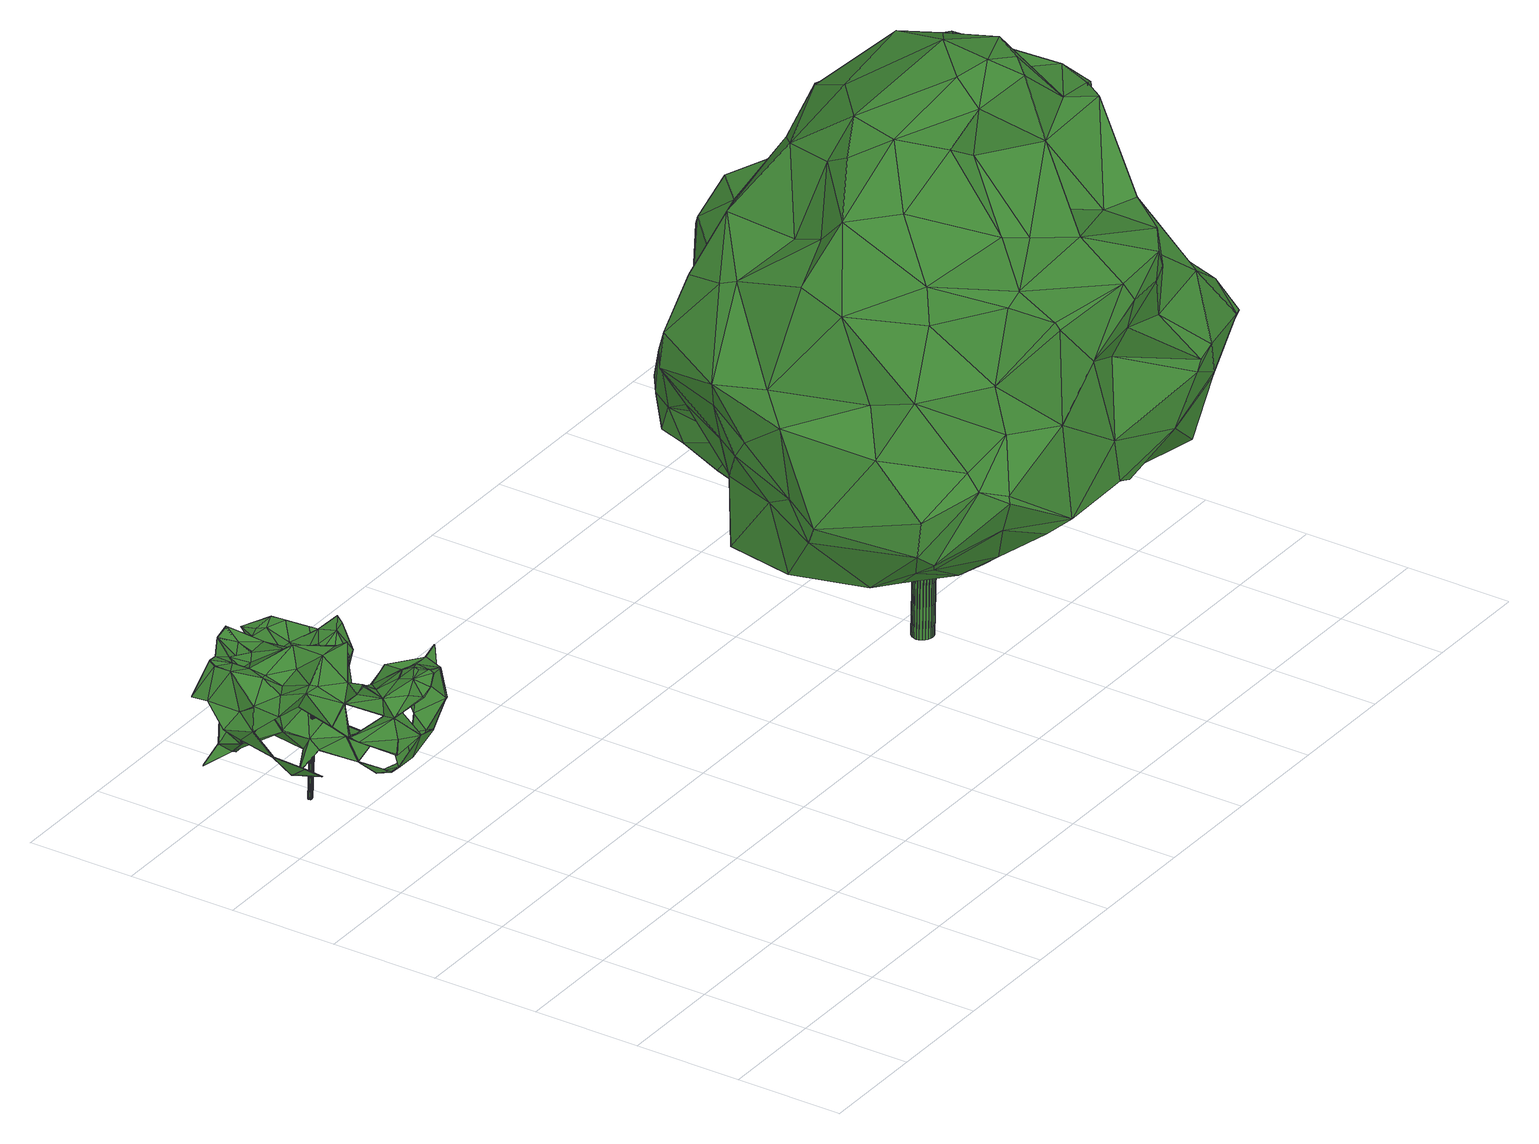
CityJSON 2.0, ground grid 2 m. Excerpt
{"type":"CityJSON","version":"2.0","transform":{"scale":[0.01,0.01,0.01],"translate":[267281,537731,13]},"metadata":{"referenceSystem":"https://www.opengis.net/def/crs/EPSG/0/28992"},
"CityObjects":{
"tree1":{"type":"SolitaryVegetationObject","attributes":{"gtid":638,"crown_width_m":3.92,"crown_median_z":15.67,"crown_r50_m":0.197,"crown_porosity":0.931,"trunk_H_m":2.2,"trunk_DBH_m":0.0779,"trunk_radius_m":0.039,"trunk_base_height_m":13.47,"original_gtid":"640"},"geometry":[{"type":"Solid","lod":"3","boundaries":[[[[0,1,2]],[[3,4,5]],[[6,7,8]],[[9,10,6]],[[11,12,2]],[[13,14,15]],[[15,16,17]],[[18,19,20]],[[19,18,21]],[[22,12,11]],[[23,24,25]],[[26,27,28]],[[26,28,29]],[[30,31,32]],[[33,14,34]],[[35,36,37]],[[38,39,40]],[[41,42,43]],[[44,45,46]],[[14,13,34]],[[29,47,48]],[[49,50,51]],[[45,52,53]],[[54,55,56]],[[38,57,58]],[[43,42,6]],[[43,6,59]],[[60,61,9]],[[62,63,30]],[[38,58,39]],[[59,6,8]],[[64,65,66]],[[67,68,69]],[[7,10,9]],[[70,71,15]],[[55,72,73]],[[74,75,76]],[[18,77,78]],[[79,77,18]],[[80,81,82]],[[60,83,61]],[[84,85,86]],[[87,85,84]],[[30,63,31]],[[88,89,90]],[[91,56,92]],[[15,71,35]],[[93,66,94]],[[95,76,96]],[[9,61,7]],[[97,34,13]],[[98,34,97]],[[63,99,100]],[[101,102,103]],[[104,7,61]],[[41,105,42]],[[106,87,107]],[[49,108,109]],[[95,74,76]],[[40,110,111]],[[112,57,65]],[[113,112,65]],[[114,16,115]],[[17,16,114]],[[116,117,118]],[[116,118,119]],[[120,70,121]],[[120,121,122]],[[14,115,16]],[[14,16,15]],[[123,124,125]],[[124,126,127]],[[128,127,126]],[[129,130,131]],[[132,133,134]],[[135,136,137]],[[24,121,70]],[[138,139,140]],[[97,37,36]],[[141,58,142]],[[43,143,144]],[[145,143,146]],[[146,143,43]],[[4,3,147]],[[148,149,116]],[[150,127,151]],[[152,32,153]],[[12,154,155]],[[156,33,157]],[[156,157,158]],[[97,13,37]],[[159,160,161]],[[79,105,41]],[[162,8,7]],[[154,163,164]],[[158,36,78]],[[165,166,128]],[[58,57,112]],[[18,78,167]],[[166,168,128]],[[169,170,171]],[[172,171,170]],[[173,174,175]],[[26,143,72]],[[26,176,143]],[[177,178,52]],[[135,179,136]],[[180,105,145]],[[181,156,158]],[[182,122,183]],[[184,122,182]],[[68,185,69]],[[143,77,41]],[[70,15,17]],[[162,7,104]],[[96,186,95]],[[20,187,143]],[[95,113,74]],[[65,74,113]],[[79,18,143]],[[40,166,188]],[[189,38,111]],[[183,23,190]],[[134,191,192]],[[193,194,195]],[[174,173,25]],[[41,77,79]],[[196,54,135]],[[197,198,199]],[[182,200,201]],[[182,201,184]],[[167,78,36]],[[134,202,203]],[[78,77,204]],[[172,189,205]],[[35,88,36]],[[57,185,68]],[[206,207,208]],[[206,208,134]],[[135,147,196]],[[135,137,147]],[[209,210,211]],[[35,71,212]],[[4,147,137]],[[211,165,209]],[[3,5,136]],[[84,44,213]],[[84,86,44]],[[46,213,44]],[[97,157,98]],[[214,215,200]],[[132,181,216]],[[143,176,77]],[[45,177,52]],[[110,40,188]],[[114,25,17]],[[33,34,98]],[[217,218,219]],[[220,179,221]],[[222,223,147]],[[192,208,224]],[[225,224,208]],[[143,18,20]],[[226,149,148]],[[227,169,228]],[[229,132,203]],[[230,231,197]],[[230,227,231]],[[26,47,176]],[[176,47,77]],[[119,118,232]],[[92,56,233]],[[184,201,130]],[[234,109,235]],[[110,236,237]],[[77,47,194]],[[19,238,20]],[[123,238,19]],[[24,183,121]],[[63,100,239]],[[173,175,161]],[[59,8,92]],[[240,130,129]],[[72,75,27]],[[241,220,19]],[[74,232,75]],[[242,203,202]],[[2,243,11]],[[216,158,78]],[[244,139,138]],[[245,163,154]],[[115,224,114]],[[246,247,248]],[[225,114,224]],[[249,250,21]],[[57,38,185]],[[84,213,251]],[[234,246,252]],[[234,252,253]],[[35,254,15]],[[37,254,35]],[[255,129,256]],[[257,234,235]],[[256,128,159]],[[258,259,260]],[[138,184,244]],[[249,21,18]],[[35,212,88]],[[160,173,161]],[[83,261,61]],[[29,195,194]],[[29,194,47]],[[67,66,262]],[[217,31,239]],[[232,148,126]],[[119,126,148]],[[3,263,264]],[[139,264,263]],[[130,244,184]],[[91,162,104]],[[265,190,252]],[[91,92,162]],[[92,8,162]],[[91,104,261]],[[61,261,104]],[[266,267,42]],[[60,266,261]],[[60,261,83]],[[268,167,269]],[[268,269,18]],[[103,102,64]],[[226,102,101]],[[246,270,265]],[[248,270,246]],[[240,129,255]],[[45,44,177]],[[64,271,65]],[[258,227,228]],[[257,272,234]],[[205,171,172]],[[205,189,171]],[[273,221,274]],[[19,221,273]],[[147,223,196]],[[53,52,178]],[[88,167,36]],[[227,258,275]],[[3,264,147]],[[189,69,185]],[[251,213,117]],[[80,86,81]],[[188,150,110]],[[117,213,271]],[[273,233,56]],[[2,12,155]],[[147,264,222]],[[249,276,11]],[[56,73,273]],[[180,145,146]],[[277,167,278]],[[88,278,167]],[[150,151,256]],[[231,275,258]],[[227,275,231]],[[220,136,179]],[[128,151,127]],[[266,180,261]],[[67,262,68]],[[33,207,206]],[[260,259,237]],[[186,96,55]],[[197,231,198]],[[260,237,247]],[[44,50,177]],[[274,221,179]],[[42,267,9]],[[42,9,6]],[[128,109,159]],[[78,132,216]],[[279,129,280]],[[46,281,251]],[[210,55,211]],[[232,226,148]],[[159,242,282]],[[38,40,111]],[[273,73,72]],[[161,229,203]],[[219,283,124]],[[152,153,225]],[[225,153,239]],[[214,131,215]],[[161,242,159]],[[244,222,139]],[[148,116,119]],[[234,50,109]],[[13,254,37]],[[15,254,13]],[[204,194,193]],[[284,108,49]],[[253,108,284]],[[129,131,214]],[[46,45,53]],[[46,53,281]],[[197,82,230]],[[74,65,285]],[[251,281,51]],[[51,281,177]],[[197,199,80]],[[112,113,285]],[[245,140,163]],[[225,100,114]],[[261,286,91]],[[261,287,286]],[[190,23,252]],[[150,256,288]],[[288,236,150]],[[158,157,36]],[[98,157,33]],[[251,168,84]],[[228,259,258]],[[289,259,228]],[[247,272,44]],[[234,272,247]],[[107,290,106]],[[58,106,290]],[[9,267,60]],[[60,267,266]],[[143,41,144]],[[43,144,41]],[[177,281,178]],[[222,244,130]],[[247,291,234]],[[246,234,291]],[[246,291,247]],[[53,178,281]],[[27,26,72]],[[253,160,108]],[[232,118,226]],[[187,292,123]],[[39,166,40]],[[123,293,240]],[[46,251,117]],[[117,116,103]],[[117,103,46]],[[103,116,101]],[[67,142,66]],[[94,66,142]],[[220,221,19]],[[214,200,265]],[[200,182,265]],[[155,0,2]],[[237,265,270]],[[200,215,201]],[[279,280,288]],[[186,55,95]],[[126,209,128]],[[165,128,209]],[[241,21,250]],[[189,185,38]],[[105,180,42]],[[266,42,180]],[[250,1,0]],[[82,197,80]],[[126,119,209]],[[75,72,55]],[[219,294,153]],[[92,233,59]],[[295,142,67]],[[265,252,246]],[[169,227,296]],[[103,64,297]],[[122,121,183]],[[109,108,160]],[[109,160,159]],[[158,216,181]],[[97,36,157]],[[160,25,173]],[[253,252,23]],[[274,91,286]],[[172,170,189]],[[69,189,170]],[[90,298,299]],[[0,3,250]],[[136,250,3]],[[155,3,0]],[[240,293,54]],[[167,277,269]],[[136,241,250]],[[239,31,63]],[[96,76,55]],[[28,292,242]],[[141,106,58]],[[101,149,226]],[[116,149,101]],[[75,55,76]],[[239,294,217]],[[242,202,28]],[[255,282,238]],[[255,238,123]],[[187,20,238]],[[245,300,140]],[[19,273,123]],[[249,1,250]],[[258,260,231]],[[249,18,276]],[[208,202,134]],[[208,192,202]],[[222,264,139]],[[99,32,152]],[[19,21,241]],[[143,145,79]],[[166,301,168]],[[152,100,99]],[[93,46,297]],[[256,282,255]],[[256,159,282]],[[193,191,204]],[[228,169,171]],[[140,139,163]],[[62,99,63]],[[51,272,251]],[[138,71,184]],[[89,71,138]],[[107,87,84]],[[268,18,167]],[[256,151,128]],[[79,145,105]],[[153,31,219]],[[31,217,219]],[[153,32,31]],[[111,171,189]],[[72,143,187]],[[273,187,123]],[[273,72,187]],[[233,286,287]],[[153,294,239]],[[240,54,196]],[[139,263,164]],[[3,164,263]],[[146,43,233]],[[78,133,132]],[[78,204,133]],[[270,248,247]],[[260,247,231]],[[270,247,237]],[[136,5,137]],[[137,5,4]],[[90,89,138]],[[259,110,237]],[[289,110,259]],[[67,170,169]],[[127,125,124]],[[289,111,110]],[[225,239,100]],[[80,199,86]],[[294,218,217]],[[56,55,73]],[[23,25,160]],[[23,160,253]],[[174,208,207]],[[232,126,283]],[[283,75,232]],[[126,124,283]],[[11,243,249]],[[229,181,132]],[[91,274,56]],[[2,1,243]],[[23,183,24]],[[130,240,222]],[[196,222,240]],[[241,136,220]],[[118,64,102]],[[208,152,225]],[[174,152,208]],[[238,302,187]],[[33,206,14]],[[14,206,115]],[[134,192,206]],[[192,224,206]],[[115,206,224]],[[123,292,124]],[[192,191,29]],[[195,29,191]],[[195,191,193]],[[192,29,202]],[[59,233,43]],[[7,6,10]],[[301,166,290]],[[39,58,290]],[[39,290,166]],[[168,301,290]],[[107,168,290]],[[107,84,168]],[[22,245,154]],[[1,249,243]],[[276,245,11]],[[11,245,22]],[[207,161,175]],[[207,175,174]],[[57,68,65]],[[106,141,295]],[[58,303,142]],[[106,295,81]],[[278,299,298]],[[106,81,87]],[[304,247,44]],[[81,295,82]],[[27,75,218]],[[283,218,75]],[[294,27,218]],[[169,295,67]],[[82,295,169]],[[214,265,236]],[[237,236,265]],[[236,280,214]],[[150,236,110]],[[69,170,67]],[[114,174,25]],[[177,284,49]],[[152,174,100]],[[100,174,114]],[[28,124,292]],[[124,28,27]],[[51,177,49]],[[124,27,294]],[[261,180,287]],[[146,233,287]],[[146,287,180]],[[124,294,219]],[[134,203,132]],[[233,273,274]],[[54,179,135]],[[274,179,56]],[[56,179,54]],[[30,305,62]],[[17,25,24]],[[17,24,70]],[[156,181,306]],[[156,306,207]],[[209,285,113]],[[209,119,285]],[[251,272,235]],[[271,112,285]],[[271,285,65]],[[232,74,285]],[[232,285,119]],[[141,142,295]],[[253,284,234]],[[234,284,50]],[[82,169,296]],[[103,297,46]],[[44,86,199]],[[307,213,93]],[[46,93,213]],[[165,127,188]],[[165,188,166]],[[188,127,150]],[[123,240,255]],[[65,262,66]],[[68,262,65]],[[94,142,303]],[[282,242,302]],[[292,187,302]],[[292,302,242]],[[163,139,164]],[[155,164,3]],[[154,164,155]],[[238,282,302]],[[161,203,242]],[[201,215,131]],[[201,131,130]],[[279,288,256]],[[118,117,271]],[[118,271,64]],[[279,256,129]],[[288,280,236]],[[207,33,156]],[[214,280,129]],[[154,12,22]],[[70,120,71]],[[184,71,120]],[[122,184,120]],[[196,223,222]],[[161,308,229]],[[309,55,54]],[[207,306,308]],[[207,308,161]],[[229,308,306]],[[181,229,306]],[[113,310,209]],[[95,310,113]],[[55,310,95]],[[32,305,30]],[[99,62,305]],[[99,305,32]],[[307,93,94]],[[211,54,165]],[[211,309,54]],[[211,55,309]],[[209,310,210]],[[210,310,55]],[[112,303,58]],[[298,311,140]],[[90,140,311]],[[90,311,298]],[[289,228,312]],[[289,312,111]],[[77,313,204]],[[194,204,313]],[[194,313,77]],[[283,219,218]],[[274,286,233]],[[49,109,50]],[[182,183,190]],[[182,190,265]],[[272,51,50]],[[284,177,50]],[[44,272,50]],[[251,235,168]],[[128,235,109]],[[168,235,128]],[[257,235,272]],[[28,202,29]],[[165,293,127]],[[54,293,165]],[[125,127,293]],[[125,293,123]],[[118,102,226]],[[271,303,112]],[[82,296,230]],[[230,296,227]],[[307,94,303]],[[307,303,271]],[[213,307,271]],[[66,297,64]],[[93,297,66]],[[278,88,299]],[[90,299,88]],[[231,247,304]],[[88,212,89]],[[304,44,198]],[[231,304,198]],[[199,198,44]],[[276,269,245]],[[276,18,269]],[[29,48,26]],[[26,48,47]],[[278,300,277]],[[278,298,300]],[[277,300,269]],[[298,140,300]],[[269,300,245]],[[138,140,90]],[[171,111,312]],[[171,312,228]],[[86,85,81]],[[87,81,85]],[[71,89,212]],[[191,133,204]],[[134,133,191]],[[314,315,316]],[[314,316,317]],[[317,316,318]],[[317,318,319]],[[316,315,320]],[[316,320,318]],[[318,320,321]],[[318,321,319]],[[320,315,322]],[[320,322,321]],[[321,322,323]],[[321,323,319]],[[322,315,324]],[[322,324,323]],[[323,324,325]],[[323,325,319]],[[324,315,326]],[[324,326,325]],[[325,326,327]],[[325,327,319]],[[326,315,328]],[[326,328,327]],[[327,328,329]],[[327,329,319]],[[328,315,330]],[[328,330,329]],[[329,330,331]],[[329,331,319]],[[330,315,332]],[[330,332,331]],[[331,332,333]],[[331,333,319]],[[332,315,334]],[[332,334,333]],[[333,334,335]],[[333,335,319]],[[334,315,336]],[[334,336,335]],[[335,336,337]],[[335,337,319]],[[336,315,338]],[[336,338,337]],[[337,338,339]],[[337,339,319]],[[338,315,340]],[[338,340,339]],[[339,340,341]],[[339,341,319]],[[340,315,342]],[[340,342,341]],[[341,342,343]],[[341,343,319]],[[342,315,344]],[[342,344,343]],[[343,344,345]],[[343,345,319]],[[344,315,346]],[[344,346,345]],[[345,346,347]],[[345,347,319]],[[346,315,348]],[[346,348,347]],[[347,348,349]],[[347,349,319]],[[348,315,350]],[[348,350,349]],[[349,350,351]],[[349,351,319]],[[350,315,352]],[[350,352,351]],[[351,352,353]],[[351,353,319]],[[352,315,354]],[[352,354,353]],[[353,354,355]],[[353,355,319]],[[354,315,356]],[[354,356,355]],[[355,356,357]],[[355,357,319]],[[356,315,358]],[[356,358,357]],[[357,358,359]],[[357,359,319]],[[358,315,360]],[[358,360,359]],[[359,360,361]],[[359,361,319]],[[360,315,362]],[[360,362,361]],[[361,362,363]],[[361,363,319]],[[362,315,314]],[[362,314,363]],[[363,314,317]],[[363,317,319]]]]}]},
"tree2":{"type":"SolitaryVegetationObject","attributes":{"gtid":371,"crown_width_m":9.23,"crown_median_z":19.27,"crown_r50_m":0.308,"crown_porosity":0.908,"trunk_H_m":5.77,"trunk_DBH_m":0.393,"trunk_radius_m":0.197,"trunk_base_height_m":13.5,"original_gtid":"372"},"geometry":[{"type":"Solid","lod":"3","boundaries":[[[[364,365,366]],[[367,368,369]],[[370,371,372]],[[373,372,371]],[[374,364,375]],[[376,377,378]],[[379,380,381]],[[379,381,382]],[[383,384,385]],[[386,387,388]],[[389,390,380]],[[379,389,380]],[[391,392,393]],[[394,395,396]],[[397,398,399]],[[400,401,402]],[[396,403,404]],[[405,406,407]],[[373,371,376]],[[408,409,410]],[[411,410,409]],[[412,413,414]],[[415,416,417]],[[418,419,420]],[[421,422,423]],[[424,425,426]],[[427,428,378]],[[429,385,384]],[[430,431,432]],[[433,428,427]],[[434,435,436]],[[437,381,380]],[[396,438,403]],[[439,431,440]],[[441,383,442]],[[443,402,444]],[[399,412,397]],[[412,414,397]],[[445,446,447]],[[448,449,405]],[[419,450,374]],[[451,441,452]],[[453,454,455]],[[398,397,414]],[[398,456,399]],[[457,399,456]],[[392,391,458]],[[399,457,412]],[[459,460,456]],[[461,429,413]],[[416,462,463]],[[463,464,416]],[[427,426,433]],[[460,465,456]],[[466,432,431]],[[467,379,382]],[[381,387,382]],[[388,387,381]],[[468,383,451]],[[409,469,411]],[[470,471,472]],[[473,413,474]],[[410,475,476]],[[376,477,373]],[[474,413,412]],[[478,479,480]],[[481,482,483]],[[477,428,433]],[[480,484,460]],[[480,479,485]],[[480,460,478]],[[486,487,488]],[[459,478,460]],[[376,378,428]],[[376,428,477]],[[480,485,484]],[[489,481,490]],[[396,395,438]],[[401,482,402]],[[376,371,491]],[[492,493,494]],[[373,495,372]],[[477,495,373]],[[448,496,449]],[[438,497,403]],[[455,498,499]],[[442,500,501]],[[473,501,500]],[[396,502,503]],[[504,503,502]],[[505,506,499]],[[507,424,406]],[[508,464,393]],[[509,510,369]],[[442,511,512]],[[469,513,514]],[[378,406,427]],[[424,427,406]],[[415,515,423]],[[516,517,518]],[[519,520,447]],[[519,515,520]],[[519,423,515]],[[489,521,481]],[[452,466,522]],[[452,522,451]],[[471,454,453]],[[405,407,418]],[[438,395,430]],[[394,430,395]],[[408,435,523]],[[467,524,379]],[[389,379,524]],[[466,431,439]],[[481,525,482]],[[473,500,385]],[[389,526,390]],[[406,449,507]],[[372,495,527]],[[394,431,430]],[[522,466,386]],[[505,499,528]],[[498,528,499]],[[410,476,408]],[[511,529,512]],[[408,523,409]],[[442,512,441]],[[530,531,532]],[[518,517,533]],[[515,508,520]],[[475,410,514]],[[534,513,469]],[[474,412,488]],[[418,535,405]],[[536,375,364]],[[421,537,538]],[[421,538,539]],[[446,445,368]],[[540,450,491]],[[471,541,472]],[[484,485,465]],[[467,382,440]],[[464,417,416]],[[542,543,544]],[[455,541,453]],[[453,541,471]],[[545,372,546]],[[437,471,470]],[[538,547,539]],[[444,402,548]],[[549,368,445]],[[550,551,458]],[[422,552,553]],[[422,553,423]],[[516,446,368]],[[516,368,367]],[[478,554,539]],[[445,555,550]],[[444,477,433]],[[418,556,450]],[[557,444,433]],[[481,483,490]],[[558,462,416]],[[392,458,551]],[[409,486,469]],[[491,450,556]],[[530,559,560]],[[400,402,443]],[[561,525,481]],[[469,514,411]],[[510,562,367]],[[369,510,367]],[[563,564,506]],[[563,506,369]],[[490,493,562]],[[558,416,415]],[[549,565,368]],[[413,473,461]],[[436,435,438]],[[541,506,564]],[[455,506,541]],[[369,368,563]],[[415,417,515]],[[421,423,519]],[[537,421,519]],[[539,566,478]],[[474,488,523]],[[531,567,532]],[[410,411,514]],[[491,371,540]],[[418,450,419]],[[519,518,537]],[[447,518,519]],[[568,569,570]],[[543,393,464]],[[567,489,510]],[[562,510,489]],[[413,571,414]],[[496,572,403]],[[370,540,371]],[[483,493,490]],[[392,551,393]],[[367,562,493]],[[538,533,492]],[[521,531,560]],[[372,545,370]],[[562,489,490]],[[459,573,478]],[[481,521,561]],[[413,429,571]],[[429,384,463]],[[567,531,489]],[[369,574,509]],[[554,422,539]],[[515,417,508]],[[417,464,508]],[[495,575,527]],[[391,393,543]],[[385,461,473]],[[551,550,576]],[[577,365,389]],[[546,525,561]],[[578,579,580]],[[496,507,449]],[[576,555,520]],[[576,550,555]],[[550,458,549]],[[508,576,520]],[[506,505,574]],[[581,574,505]],[[582,574,581]],[[438,583,497]],[[500,442,383]],[[500,383,385]],[[544,543,584]],[[544,584,463]],[[506,574,369]],[[452,512,529]],[[430,585,438]],[[437,470,388]],[[535,420,579]],[[463,584,464]],[[543,464,584]],[[552,586,553]],[[558,553,586]],[[587,396,504]],[[455,499,506]],[[431,394,440]],[[533,537,518]],[[520,555,447]],[[577,588,589]],[[447,555,445]],[[549,445,550]],[[364,559,365]],[[462,429,463]],[[461,385,429]],[[531,530,560]],[[511,442,434]],[[590,448,405]],[[467,440,587]],[[587,440,591]],[[394,591,440]],[[544,463,384]],[[592,529,511]],[[420,580,579]],[[593,470,472]],[[452,529,466]],[[444,548,477]],[[432,466,529]],[[452,441,512]],[[483,494,493]],[[485,479,557]],[[592,432,529]],[[592,430,432]],[[492,494,401]],[[433,426,485]],[[372,527,546]],[[476,507,496]],[[509,594,510]],[[589,366,577]],[[430,592,585]],[[489,531,521]],[[415,553,558]],[[594,532,567]],[[592,511,585]],[[523,434,501]],[[595,596,590]],[[595,597,596]],[[527,575,525]],[[563,565,564]],[[368,565,563]],[[598,462,558]],[[524,577,389]],[[420,535,418]],[[580,375,536]],[[482,525,575]],[[400,479,566]],[[544,384,468]],[[599,600,507]],[[475,600,599]],[[524,467,504]],[[467,587,504]],[[418,407,556]],[[521,545,561]],[[601,426,425]],[[401,547,492]],[[570,470,593]],[[602,603,398]],[[604,598,586]],[[436,438,585]],[[504,502,597]],[[572,596,597]],[[367,493,517]],[[437,380,454]],[[437,454,471]],[[543,542,568]],[[544,569,542]],[[408,605,583]],[[583,435,408]],[[438,435,583]],[[570,593,568]],[[391,543,568]],[[570,569,451]],[[400,443,479]],[[587,394,396]],[[606,536,366]],[[580,536,606]],[[374,375,419]],[[420,419,375]],[[424,426,427]],[[607,608,564]],[[400,566,401]],[[478,566,479]],[[557,443,444]],[[404,403,572]],[[402,575,495]],[[482,575,402]],[[405,449,406]],[[545,546,561]],[[578,535,579]],[[456,486,457]],[[534,601,513]],[[401,494,482]],[[511,434,436]],[[386,439,387]],[[504,588,524]],[[583,476,497]],[[441,451,383]],[[524,588,577]],[[571,398,414]],[[564,608,541]],[[496,403,497]],[[496,497,476]],[[486,488,457]],[[568,542,569]],[[510,594,567]],[[374,609,364]],[[545,609,374]],[[390,526,454]],[[509,582,594]],[[509,574,582]],[[560,609,521]],[[390,454,380]],[[367,517,516]],[[589,606,366]],[[388,570,522]],[[597,404,572]],[[405,535,590]],[[595,590,535]],[[599,507,476]],[[521,610,545]],[[609,545,610]],[[609,610,521]],[[435,434,523]],[[599,476,475]],[[484,465,460]],[[485,557,433]],[[457,488,412]],[[451,522,570]],[[442,501,434]],[[530,611,559]],[[479,443,557]],[[589,612,606]],[[456,465,486]],[[534,486,465]],[[469,486,534]],[[458,613,607]],[[577,366,365]],[[565,607,564]],[[364,609,560]],[[565,458,607]],[[458,565,549]],[[374,450,545]],[[495,477,548]],[[598,602,462]],[[402,495,548]],[[474,501,473]],[[523,501,474]],[[533,517,492]],[[493,492,517]],[[538,492,547]],[[541,608,472]],[[568,593,391]],[[472,608,593]],[[475,514,600]],[[516,518,446]],[[552,422,554]],[[604,586,552]],[[415,423,553]],[[554,573,552]],[[401,566,547]],[[539,547,566]],[[425,600,513]],[[540,370,450]],[[527,525,546]],[[590,596,448]],[[496,448,572]],[[572,448,596]],[[576,393,551]],[[526,498,454]],[[455,454,498]],[[538,537,533]],[[378,377,406]],[[508,393,576]],[[614,465,485]],[[578,580,595]],[[381,437,388]],[[570,388,470]],[[583,605,476]],[[408,476,605]],[[511,436,585]],[[614,601,465]],[[465,601,534]],[[614,485,601]],[[485,426,601]],[[420,375,580]],[[376,491,377]],[[491,556,377]],[[406,377,407]],[[407,377,556]],[[365,611,581]],[[365,559,611]],[[601,425,513]],[[582,581,611]],[[532,611,530]],[[523,488,487]],[[523,487,409]],[[404,502,396]],[[404,597,502]],[[429,462,571]],[[370,545,450]],[[604,552,573]],[[604,573,459]],[[539,422,421]],[[554,478,573]],[[447,446,518]],[[513,600,514]],[[598,558,586]],[[602,398,571]],[[571,462,602]],[[604,603,598]],[[456,398,603]],[[456,603,459]],[[459,603,604]],[[598,603,602]],[[560,559,364]],[[536,364,366]],[[593,613,391]],[[458,391,613]],[[394,587,591]],[[505,528,581]],[[365,581,528]],[[526,528,498]],[[365,528,389]],[[389,528,526]],[[383,468,384]],[[580,612,595]],[[580,606,612]],[[597,612,504]],[[504,612,588]],[[595,612,597]],[[589,588,612]],[[486,409,487]],[[451,569,468]],[[468,569,544]],[[483,482,494]],[[424,507,600]],[[425,424,600]],[[594,611,532]],[[582,611,594]],[[608,613,593]],[[608,607,613]],[[504,396,503]],[[439,386,466]],[[578,595,535]],[[522,386,388]],[[440,387,439]],[[440,382,387]],[[615,616,617]],[[615,617,618]],[[618,617,619]],[[618,619,620]],[[617,616,621]],[[617,621,619]],[[619,621,622]],[[619,622,620]],[[621,616,623]],[[621,623,622]],[[622,623,624]],[[622,624,620]],[[623,616,625]],[[623,625,624]],[[624,625,626]],[[624,626,620]],[[625,616,627]],[[625,627,626]],[[626,627,628]],[[626,628,620]],[[627,616,629]],[[627,629,628]],[[628,629,630]],[[628,630,620]],[[629,616,631]],[[629,631,630]],[[630,631,632]],[[630,632,620]],[[631,616,633]],[[631,633,632]],[[632,633,634]],[[632,634,620]],[[633,616,635]],[[633,635,634]],[[634,635,636]],[[634,636,620]],[[635,616,637]],[[635,637,636]],[[636,637,638]],[[636,638,620]],[[637,616,639]],[[637,639,638]],[[638,639,640]],[[638,640,620]],[[639,616,641]],[[639,641,640]],[[640,641,642]],[[640,642,620]],[[641,616,643]],[[641,643,642]],[[642,643,644]],[[642,644,620]],[[643,616,645]],[[643,645,644]],[[644,645,646]],[[644,646,620]],[[645,616,647]],[[645,647,646]],[[646,647,648]],[[646,648,620]],[[647,616,649]],[[647,649,648]],[[648,649,650]],[[648,650,620]],[[649,616,651]],[[649,651,650]],[[650,651,652]],[[650,652,620]],[[651,616,653]],[[651,653,652]],[[652,653,654]],[[652,654,620]],[[653,616,655]],[[653,655,654]],[[654,655,656]],[[654,656,620]],[[655,616,657]],[[655,657,656]],[[656,657,658]],[[656,658,620]],[[657,616,659]],[[657,659,658]],[[658,659,660]],[[658,660,620]],[[659,616,661]],[[659,661,660]],[[660,661,662]],[[660,662,620]],[[661,616,663]],[[661,663,662]],[[662,663,664]],[[662,664,620]],[[663,616,615]],[[663,615,664]],[[664,615,618]],[[664,618,620]]]]}]}
},
"vertices":[
[289,1218,291],[264,1240,281],[289,1247,290],[295,1158,292],[333,1146,303],[333,1146,301],[307,1199,150],[342,1162,159],[342,1153,151],[332,1221,173],[319,1196,167],[255,1285,275],[288,1247,291],[39,1193,334],[25,1198,273],[43,1164,332],[32,1139,268],[27,1108,291],[193,1233,276],[208,1174,250],[171,1170,265],[223,1188,266],[255,1254,281],[65,1030,323],[60,1077,306],[20,1054,292],[135,1160,176],[145,1089,158],[123,1115,193],[79,1185,155],[38,980,192],[39,1039,176],[33,1010,200],[27,1198,273],[23,1228,272],[80,1185,323],[76,1217,327],[43,1206,340],[282,992,269],[280,992,269],[258,1002,291],[227,1262,176],[292,1239,179],[262,1220,179],[145,909,275],[131,891,247],[195,889,224],[112,1199,133],[112,1198,134],[90,961,247],[91,960,248],[100,949,239],[100,874,239],[100,873,238],[250,1074,245],[204,1086,193],[265,1125,199],[264,947,215],[262,947,216],[275,1178,139],[360,1226,196],[365,1198,190],[37,980,193],[31,1010,200],[210,915,167],[250,943,185],[255,917,196],[301,907,239],[327,959,215],[328,959,216],[68,1118,322],[85,1156,320],[177,1114,167],[228,1122,198],[221,999,165],[146,1059,165],[245,1036,158],[112,1199,135],[134,1242,299],[217,1290,198],[208,879,313],[232,918,321],[232,888,324],[363,1212,199],[184,936,279],[205,939,310],[190,909,297],[230,949,311],[104,1208,316],[131,1183,300],[155,1198,303],[305,1140,170],[305,1140,168],[228,885,221],[229,886,221],[246,1036,159],[255,1058,147],[42,1206,339],[24,1229,272],[32,1010,201],[24,1068,208],[160,923,160],[175,920,162],[175,919,163],[342,1162,161],[251,1279,197],[262,942,309],[238,955,306],[82,989,263],[115,1006,273],[213,998,278],[258,1002,293],[249,943,186],[221,999,167],[4,1095,258],[5,1153,242],[160,924,161],[175,920,164],[162,954,149],[154,985,164],[88,1126,315],[96,1098,300],[133,1093,316],[196,1113,213],[139,1072,186],[197,1067,213],[176,1024,188],[195,1057,223],[176,1027,255],[208,1056,335],[208,1056,336],[208,1055,336],[135,1170,270],[64,1201,172],[57,1153,190],[311,1100,263],[298,1155,289],[333,1136,292],[171,1144,319],[229,1161,285],[200,1203,300],[278,961,282],[300,908,239],[228,1232,182],[228,1233,181],[253,1249,202],[262,1219,180],[299,1124,298],[153,985,163],[161,954,148],[183,1026,265],[177,1028,255],[26,1068,208],[40,1040,177],[264,1240,283],[289,1218,293],[67,1177,309],[76,1216,325],[104,1208,314],[105,1070,279],[68,1047,290],[86,1091,274],[342,1152,152],[230,1189,276],[265,1195,269],[195,1055,223],[214,1008,263],[145,1259,316],[185,967,282],[292,914,299],[316,938,277],[309,954,298],[343,960,302],[56,1061,292],[6,1095,258],[27,1108,289],[135,1161,177],[99,947,239],[100,874,237],[269,1109,276],[292,1239,181],[99,1180,304],[150,1053,346],[92,1041,322],[145,1109,351],[326,959,216],[255,1058,148],[162,1147,197],[214,1009,264],[318,969,280],[99,1029,320],[62,1201,172],[57,1153,189],[37,1215,140],[79,1187,155],[36,1214,139],[273,1080,273],[208,878,314],[189,880,304],[190,879,303],[177,1023,368],[183,1052,348],[58,1152,190],[104,1125,230],[63,1202,172],[342,960,303],[7,1153,242],[34,1139,268],[13,1124,230],[178,1024,188],[177,1024,187],[198,1066,212],[99,1180,306],[196,889,225],[180,1027,354],[179,1023,368],[123,1198,296],[81,1054,155],[82,1054,156],[81,1054,157],[259,1151,276],[219,1126,264],[259,1122,285],[269,1109,278],[12,1124,229],[24,1069,208],[162,954,147],[235,899,328],[262,942,311],[130,1140,293],[232,888,326],[203,909,322],[154,986,162],[275,1178,141],[105,980,299],[157,998,297],[158,1000,298],[176,965,297],[170,1140,274],[38,1040,176],[221,1094,272],[255,1180,265],[104,1123,230],[255,1254,279],[189,1112,319],[230,1246,281],[95,949,332],[156,939,298],[104,942,344],[227,1246,271],[265,1195,267],[155,935,266],[105,981,300],[81,989,264],[41,1193,334],[194,1115,290],[134,1050,298],[130,977,316],[234,928,324],[230,949,313],[205,939,312],[330,1191,185],[301,934,226],[258,1151,278],[263,1137,286],[130,991,324],[324,1251,189],[324,1250,188],[169,1234,302],[176,1262,320],[132,962,329],[210,916,168],[154,935,267],[228,1124,198],[264,1126,199],[232,918,323],[227,1247,272],[176,1262,322],[145,1258,317],[131,1079,304],[183,1052,346],[131,892,246],[137,1111,276],[146,1058,166],[89,960,248],[221,998,166],[304,1140,169],[317,1196,168],[134,1050,300],[238,956,308],[255,972,287],[131,962,328],[124,1115,195],[220,1085,235],[81,1055,156],[291,915,298],[235,899,326],[210,914,168],[169,1233,304],[133,1213,301],[177,1261,321],[213,997,276],[105,1124,230],[254,917,197],[188,909,298],[39,980,193],[84,1156,318],[228,887,221],[88,1126,313],[222,1085,234],[244,1036,159],[165,1203,298],[255,972,289],[79,1186,156],[179,1095,47],[175,1095,47],[179,1096,47],[181,1088,267],[181,1089,267],[177,1088,267],[178,1097,47],[180,1090,267],[178,1098,47],[180,1091,267],[177,1098,47],[179,1092,267],[176,1099,47],[178,1092,267],[175,1099,47],[177,1092,267],[174,1099,47],[176,1092,267],[173,1098,47],[175,1092,267],[172,1098,47],[174,1091,267],[172,1097,47],[174,1090,267],[171,1096,47],[173,1089,267],[171,1095,47],[173,1088,267],[171,1094,47],[173,1087,267],[172,1093,47],[173,1086,267],[172,1092,47],[174,1086,267],[173,1092,47],[175,1085,267],[174,1091,47],[176,1084,267],[175,1091,47],[177,1084,267],[176,1091,47],[178,1084,267],[177,1092,47],[179,1085,267],[178,1092,47],[180,1085,267],[178,1093,47],[180,1086,267],[179,1094,47],[181,1087,267],
[1377,255,881],[1479,205,707],[1430,321,771],[988,144,670],[1026,151,471],[1119,128,582],[1256,397,1127],[1207,438,1168],[1147,415,1110],[1164,470,1145],[1429,364,1013],[1436,378,972],[1220,534,1169],[1350,621,1090],[1263,656,1125],[1604,375,531],[1558,311,485],[1538,379,420],[1625,480,461],[1171,728,316],[1113,710,315],[1096,798,299],[1519,574,364],[1574,532,423],[1483,470,362],[1578,233,634],[1567,204,604],[1080,389,288],[1050,366,298],[1019,373,304],[1608,677,500],[1577,753,509],[1615,712,627],[959,918,427],[937,891,488],[969,937,486],[851,571,863],[842,485,839],[922,537,964],[1597,772,664],[1577,682,737],[1457,644,1014],[1371,709,1017],[1403,639,1061],[1350,1004,629],[1188,987,636],[1251,976,710],[1193,985,697],[1028,963,415],[1031,856,333],[976,887,402],[760,536,370],[834,612,338],[809,506,350],[1486,476,1011],[1463,410,1008],[1510,435,979],[718,458,502],[735,518,532],[727,474,467],[1246,805,985],[1232,769,902],[1107,770,961],[1189,767,1022],[1143,678,1074],[1039,826,315],[1564,724,475],[1576,621,418],[1530,644,395],[1035,715,1003],[1346,909,496],[1394,947,529],[1409,817,488],[1485,380,370],[1555,819,533],[1572,592,407],[1612,523,484],[1353,727,345],[1329,799,362],[938,589,906],[1012,626,1007],[914,214,483],[881,177,562],[804,277,449],[1412,712,908],[1395,740,945],[1382,404,1022],[1318,642,324],[1407,696,348],[1401,196,413],[1463,233,493],[1406,165,432],[933,907,595],[982,948,509],[1094,296,355],[818,829,642],[834,832,701],[1077,821,309],[905,690,332],[940,653,320],[927,486,312],[988,828,732],[1516,604,352],[1622,451,564],[1161,671,292],[1116,955,731],[1409,354,341],[1386,238,391],[1357,267,373],[1120,888,357],[1128,920,377],[1270,917,771],[1408,885,762],[1044,595,1089],[756,685,687],[873,713,818],[869,744,806],[1001,239,890],[930,375,889],[972,242,871],[899,825,782],[971,798,876],[1044,917,588],[1128,935,566],[1076,953,465],[1131,119,879],[981,155,866],[1300,477,1154],[831,333,727],[918,232,751],[905,354,833],[1034,508,1077],[1478,778,808],[1490,836,664],[1434,150,551],[1418,132,558],[1163,780,357],[1254,856,439],[1585,653,722],[1575,634,691],[1577,561,670],[1394,114,584],[1273,111,536],[1326,835,923],[875,388,346],[1165,165,709],[1050,124,769],[1369,789,384],[1365,765,360],[1153,922,817],[1196,929,796],[802,402,367],[883,181,574],[916,209,666],[851,219,585],[767,286,479],[826,328,407],[1163,226,919],[1451,576,357],[1239,987,475],[1583,408,643],[1081,327,925],[1554,170,606],[1095,438,1050],[1534,162,611],[1431,711,377],[1303,155,819],[1249,126,881],[1239,125,831],[860,248,608],[1105,944,754],[1501,471,984],[1418,393,943],[766,277,548],[766,367,639],[715,523,675],[1271,422,1148],[1324,236,389],[1185,533,272],[1083,448,267],[1133,622,280],[1273,367,1003],[1148,426,1017],[823,416,701],[996,576,1038],[998,183,445],[984,269,380],[1036,332,320],[747,633,571],[754,570,500],[735,606,611],[823,289,428],[1356,550,1037],[964,659,872],[784,666,370],[1333,205,820],[1314,173,879],[1113,292,920],[985,147,853],[1150,138,487],[1181,140,474],[1159,188,459],[782,593,694],[1149,109,843],[1237,451,321],[1258,592,319],[1350,460,357],[1003,793,419],[1540,698,771],[774,694,636],[1304,87,637],[996,464,967],[961,332,336],[1502,313,727],[1501,464,952],[1509,442,966],[1492,441,922],[1364,99,657],[1315,87,655],[1453,845,610],[1048,562,340],[1431,790,461],[812,688,484],[1560,550,622],[1536,439,688],[1478,426,716],[1464,620,934],[1609,525,485],[1449,741,426],[1254,387,363],[1158,128,780],[1498,529,891],[1460,602,885],[1575,624,755],[815,688,482],[1305,881,774],[1256,837,839],[1091,862,820],[970,768,490],[891,825,537],[829,717,538],[1344,854,688],[1439,451,872],[1171,228,441],[1287,261,384],[1325,286,872],[1267,330,888],[1306,165,720],[1475,526,787],[1158,319,402],[1064,816,817],[1195,545,50],[1175,545,50],[1194,550,50],[1204,536,627],[1203,542,627],[1184,537,627],[1192,555,50],[1201,546,627],[1189,559,50],[1198,551,627],[1185,562,50],[1194,554,627],[1180,564,50],[1190,556,628],[1175,565,50],[1184,556,628],[1170,564,50],[1179,556,628],[1165,562,50],[1174,554,628],[1161,559,50],[1170,551,628],[1158,555,50],[1167,547,628],[1156,550,50],[1165,542,628],[1155,545,50],[1165,537,628],[1156,540,50],[1165,532,628],[1158,535,50],[1167,527,627],[1161,531,50],[1170,523,627],[1165,528,50],[1174,520,627],[1170,526,50],[1179,518,627],[1175,525,50],[1184,517,627],[1180,526,50],[1189,518,627],[1185,528,50],[1194,520,627],[1189,531,49],[1198,523,627],[1192,535,49],[1201,527,627],[1194,540,50],[1203,531,627]
]}
